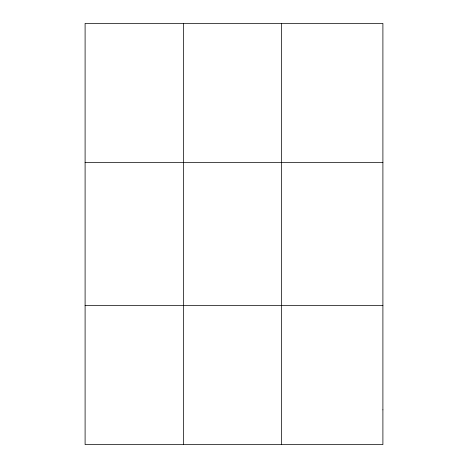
<?xml version="1.0" encoding="UTF-8"?>
<svg xmlns="http://www.w3.org/2000/svg" width="468" height="468" viewBox="0 0 468 468"><rect width="100%" height="100%" fill="white"/><g stroke="black" fill="none" stroke-linecap="round" stroke-linejoin="round"><path stroke-width="0.7" d="M183.374 444.6L183.374 23.4M281.648 444.6L281.648 23.4M85.1 162.396L382.9 162.396M85.1 305.604L382.9 305.604M382.9 409.851L382.9 444.6L85.1 444.6L85.1 23.4L382.9 23.4L382.9 409.851"/></g></svg>
